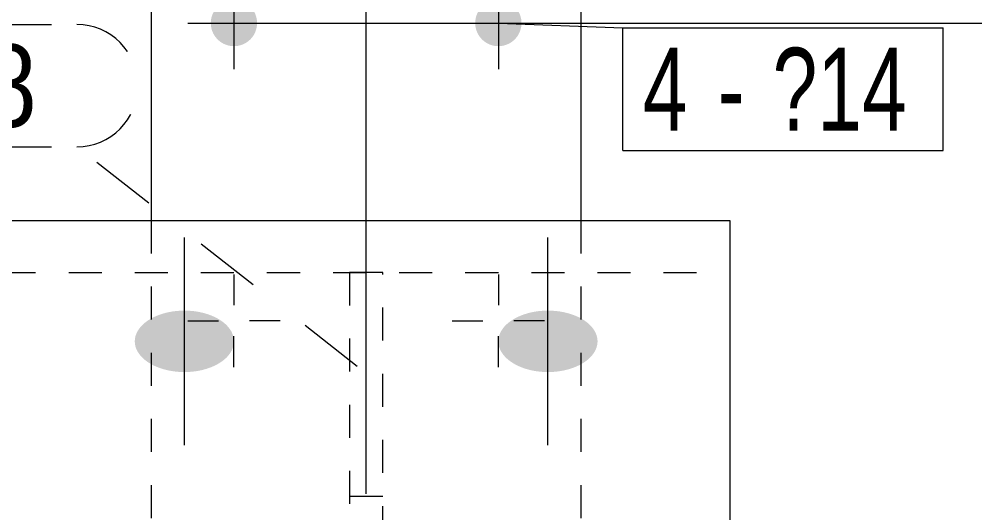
# Model space of a CAD drawing. Header units: millimetres. Extents: x 2 to 579, y 1 to 825.
# Drawn here: x 79.03 to 107.94, y 699.55 to 714.48 of the extents above; entities that cross this region are included whole.
import ezdxf

# ---------------------------------------------------------------- set-up
doc = ezdxf.new("R2010")
doc.units = ezdxf.units.MM
for name, pattern in [('XKITLINE00', [0]), ('XKITLINE01', [4, 1, -1, 1, -1]), ('XKITLINE02', [4, 2, -2])]:
    doc.linetypes.add(name, pattern=pattern)
for name, color, linetype, lineweight in [('Bolt', 3, 'Continuous', 0), ('BoltMark', 7, 'Continuous', 0), ('Dimensions', 7, 'Continuous', 0), ('Part', 2, 'Continuous', 0), ('PartMark', 7, 'Continuous', 0)]:
    doc.layers.add(name, color=color, linetype=linetype, lineweight=lineweight)
doc.styles.add('ARIAL', font='ARIAL.TTF')
doc.styles.add('ARIAL_NARROW', font='ARIALN.TTF')

# ---------------------------------------------------------------- blocks, each defined once
blk = doc.blocks.new('*A26')
at = {"layer": 'Bolt'}
for points in [[(83.989, 703.809), (83.952, 703.81), (83.915, 703.812), (83.878, 703.814), (83.842, 703.816), (83.805, 703.819), (83.769, 703.823), (83.733, 703.827), (83.697, 703.832), (83.661, 703.837), (83.625, 703.843), (83.59, 703.849), (83.555, 703.856), (83.52, 703.863), (83.485, 703.871), (83.451, 703.88), (83.417, 703.889), (83.384, 703.898), (83.351, 703.908), (83.318, 703.919), (83.286, 703.93), (83.254, 703.941), (83.223, 703.953), (83.192, 703.966), (83.162, 703.979), (83.132, 703.992), (83.102, 704.006), (83.074, 704.02), (83.046, 704.035), (83.018, 704.05), (82.991, 704.065), (82.965, 704.081), (82.939, 704.097), (82.914, 704.114), (82.89, 704.131), (82.866, 704.149), (82.843, 704.166), (82.821, 704.185), (82.799, 704.203), (82.778, 704.222), (82.758, 704.241), (82.739, 704.26), (82.72, 704.28), (82.702, 704.3), (82.686, 704.32), (82.669, 704.341), (82.654, 704.361), (82.64, 704.382), (82.626, 704.404), (82.613, 704.425), (82.601, 704.447), (82.59, 704.468), (82.58, 704.49), (82.57, 704.512), (82.562, 704.534), (82.554, 704.557), (82.547, 704.579), (82.542, 704.602), (82.537, 704.624), (82.533, 704.647), (82.529, 704.669), (82.527, 704.692), (82.526, 704.715), (82.525, 704.738), (82.526, 704.761), (82.527, 704.783), (82.529, 704.806), (82.533, 704.829), (82.537, 704.851), (82.542, 704.874), (82.547, 704.897), (82.554, 704.919), (82.562, 704.941), (82.57, 704.963), (82.58, 704.985), (82.59, 705.007), (82.601, 705.029), (82.613, 705.051), (82.626, 705.072), (82.64, 705.093), (82.654, 705.114), (82.669, 705.135), (82.686, 705.155), (82.702, 705.176), (82.72, 705.196), (82.739, 705.215), (82.758, 705.235), (82.778, 705.254), (82.799, 705.273), (82.821, 705.291), (82.843, 705.309), (82.866, 705.327), (82.89, 705.344), (82.914, 705.361), (82.939, 705.378), (82.965, 705.394), (82.991, 705.41), (83.018, 705.426), (83.046, 705.441), (83.074, 705.456), (83.102, 705.47), (83.132, 705.484), (83.162, 705.497), (83.192, 705.51), (83.223, 705.522), (83.254, 705.534), (83.286, 705.546), (83.318, 705.557), (83.351, 705.567), (83.384, 705.577), (83.417, 705.587), (83.451, 705.596), (83.485, 705.604), (83.52, 705.612), (83.555, 705.62), (83.59, 705.626), (83.625, 705.633), (83.661, 705.639), (83.697, 705.644), (83.733, 705.649), (83.769, 705.653), (83.805, 705.656), (83.842, 705.659), (83.878, 705.662), (83.915, 705.664), (83.952, 705.665), (83.989, 705.666), (84.025, 705.666), (84.062, 705.666), (84.099, 705.665), (84.136, 705.664), (84.172, 705.662), (84.209, 705.659), (84.245, 705.656), (84.282, 705.653), (84.318, 705.649), (84.354, 705.644), (84.39, 705.639), (84.425, 705.633), (84.461, 705.626), (84.496, 705.62), (84.531, 705.612), (84.565, 705.604), (84.599, 705.596), (84.633, 705.587), (84.667, 705.577), (84.7, 705.567), (84.732, 705.557), (84.765, 705.546), (84.796, 705.534), (84.828, 705.522), (84.859, 705.51), (84.889, 705.497), (84.919, 705.484), (84.948, 705.47), (84.977, 705.456), (85.005, 705.441), (85.033, 705.426), (85.06, 705.41), (85.086, 705.394), (85.112, 705.378), (85.137, 705.361), (85.161, 705.344), (85.185, 705.327), (85.208, 705.309), (85.23, 705.291), (85.252, 705.273), (85.273, 705.254), (85.293, 705.235), (85.312, 705.215), (85.33, 705.196), (85.348, 705.176), (85.365, 705.155), (85.381, 705.135), (85.397, 705.114), (85.411, 705.093), (85.425, 705.072), (85.438, 705.051), (85.45, 705.029), (85.461, 705.007), (85.471, 704.985), (85.48, 704.963), (85.489, 704.941), (85.497, 704.919), (85.503, 704.897), (85.509, 704.874), (85.514, 704.851), (85.518, 704.829), (85.521, 704.806), (85.524, 704.783), (85.525, 704.761), (85.525, 704.738), (85.525, 704.715), (85.524, 704.692), (85.521, 704.669), (85.518, 704.647), (85.514, 704.624), (85.509, 704.602), (85.503, 704.579), (85.497, 704.557), (85.489, 704.534), (85.48, 704.512), (85.471, 704.49), (85.461, 704.468), (85.45, 704.447), (85.438, 704.425), (85.425, 704.404), (85.411, 704.382), (85.397, 704.361), (85.381, 704.341), (85.365, 704.32), (85.348, 704.3), (85.33, 704.28), (85.312, 704.26), (85.293, 704.241), (85.273, 704.222), (85.252, 704.203), (85.23, 704.185), (85.208, 704.166), (85.185, 704.149), (85.161, 704.131), (85.137, 704.114), (85.112, 704.097), (85.086, 704.081), (85.06, 704.065), (85.033, 704.05), (85.005, 704.035), (84.977, 704.02), (84.948, 704.006), (84.919, 703.992), (84.889, 703.979), (84.859, 703.966), (84.828, 703.953), (84.796, 703.941), (84.765, 703.93), (84.732, 703.919), (84.7, 703.908), (84.667, 703.898), (84.633, 703.889), (84.599, 703.88), (84.565, 703.871), (84.531, 703.863), (84.496, 703.856), (84.461, 703.849), (84.425, 703.843), (84.39, 703.837), (84.354, 703.832), (84.318, 703.827), (84.282, 703.823), (84.245, 703.819), (84.209, 703.816), (84.172, 703.814), (84.136, 703.812), (84.099, 703.81), (84.062, 703.809), (84.025, 703.809)], [(94.989, 703.809), (94.952, 703.81), (94.915, 703.812), (94.878, 703.814), (94.842, 703.816), (94.805, 703.819), (94.769, 703.823), (94.733, 703.827), (94.697, 703.832), (94.661, 703.837), (94.625, 703.843), (94.59, 703.849), (94.555, 703.856), (94.52, 703.863), (94.485, 703.871), (94.451, 703.88), (94.417, 703.889), (94.384, 703.898), (94.351, 703.908), (94.318, 703.919), (94.286, 703.93), (94.254, 703.941), (94.223, 703.953), (94.192, 703.966), (94.162, 703.979), (94.132, 703.992), (94.102, 704.006), (94.074, 704.02), (94.046, 704.035), (94.018, 704.05), (93.991, 704.065), (93.965, 704.081), (93.939, 704.097), (93.914, 704.114), (93.89, 704.131), (93.866, 704.149), (93.843, 704.166), (93.821, 704.185), (93.799, 704.203), (93.778, 704.222), (93.758, 704.241), (93.739, 704.26), (93.72, 704.28), (93.702, 704.3), (93.686, 704.32), (93.669, 704.341), (93.654, 704.361), (93.64, 704.382), (93.626, 704.404), (93.613, 704.425), (93.601, 704.447), (93.59, 704.468), (93.58, 704.49), (93.57, 704.512), (93.562, 704.534), (93.554, 704.557), (93.547, 704.579), (93.542, 704.602), (93.537, 704.624), (93.533, 704.647), (93.529, 704.669), (93.527, 704.692), (93.526, 704.715), (93.525, 704.738), (93.526, 704.761), (93.527, 704.783), (93.529, 704.806), (93.533, 704.829), (93.537, 704.851), (93.542, 704.874), (93.547, 704.897), (93.554, 704.919), (93.562, 704.941), (93.57, 704.963), (93.58, 704.985), (93.59, 705.007), (93.601, 705.029), (93.613, 705.051), (93.626, 705.072), (93.64, 705.093), (93.654, 705.114), (93.669, 705.135), (93.686, 705.155), (93.702, 705.176), (93.72, 705.196), (93.739, 705.215), (93.758, 705.235), (93.778, 705.254), (93.799, 705.273), (93.821, 705.291), (93.843, 705.309), (93.866, 705.327), (93.89, 705.344), (93.914, 705.361), (93.939, 705.378), (93.965, 705.394), (93.991, 705.41), (94.018, 705.426), (94.046, 705.441), (94.074, 705.456), (94.102, 705.47), (94.132, 705.484), (94.162, 705.497), (94.192, 705.51), (94.223, 705.522), (94.254, 705.534), (94.286, 705.546), (94.318, 705.557), (94.351, 705.567), (94.384, 705.577), (94.417, 705.587), (94.451, 705.596), (94.485, 705.604), (94.52, 705.612), (94.555, 705.62), (94.59, 705.626), (94.625, 705.633), (94.661, 705.639), (94.697, 705.644), (94.733, 705.649), (94.769, 705.653), (94.805, 705.656), (94.842, 705.659), (94.878, 705.662), (94.915, 705.664), (94.952, 705.665), (94.989, 705.666), (95.025, 705.666), (95.062, 705.666), (95.099, 705.665), (95.136, 705.664), (95.172, 705.662), (95.209, 705.659), (95.245, 705.656), (95.282, 705.653), (95.318, 705.649), (95.354, 705.644), (95.39, 705.639), (95.425, 705.633), (95.461, 705.626), (95.496, 705.62), (95.531, 705.612), (95.565, 705.604), (95.599, 705.596), (95.633, 705.587), (95.667, 705.577), (95.7, 705.567), (95.732, 705.557), (95.765, 705.546), (95.796, 705.534), (95.828, 705.522), (95.859, 705.51), (95.889, 705.497), (95.919, 705.484), (95.948, 705.47), (95.977, 705.456), (96.005, 705.441), (96.033, 705.426), (96.06, 705.41), (96.086, 705.394), (96.112, 705.378), (96.137, 705.361), (96.161, 705.344), (96.185, 705.327), (96.208, 705.309), (96.23, 705.291), (96.252, 705.273), (96.273, 705.254), (96.293, 705.235), (96.312, 705.215), (96.33, 705.196), (96.348, 705.176), (96.365, 705.155), (96.381, 705.135), (96.397, 705.114), (96.411, 705.093), (96.425, 705.072), (96.438, 705.051), (96.45, 705.029), (96.461, 705.007), (96.471, 704.985), (96.48, 704.963), (96.489, 704.941), (96.497, 704.919), (96.503, 704.897), (96.509, 704.874), (96.514, 704.851), (96.518, 704.829), (96.521, 704.806), (96.524, 704.783), (96.525, 704.761), (96.525, 704.738), (96.525, 704.715), (96.524, 704.692), (96.521, 704.669), (96.518, 704.647), (96.514, 704.624), (96.509, 704.602), (96.503, 704.579), (96.497, 704.557), (96.489, 704.534), (96.48, 704.512), (96.471, 704.49), (96.461, 704.468), (96.45, 704.447), (96.438, 704.425), (96.425, 704.404), (96.411, 704.382), (96.397, 704.361), (96.381, 704.341), (96.365, 704.32), (96.348, 704.3), (96.33, 704.28), (96.312, 704.26), (96.293, 704.241), (96.273, 704.222), (96.252, 704.203), (96.23, 704.185), (96.208, 704.166), (96.185, 704.149), (96.161, 704.131), (96.137, 704.114), (96.112, 704.097), (96.086, 704.081), (96.06, 704.065), (96.033, 704.05), (96.005, 704.035), (95.977, 704.02), (95.948, 704.006), (95.919, 703.992), (95.889, 703.979), (95.859, 703.966), (95.828, 703.953), (95.796, 703.941), (95.765, 703.93), (95.732, 703.919), (95.7, 703.908), (95.667, 703.898), (95.633, 703.889), (95.599, 703.88), (95.565, 703.871), (95.531, 703.863), (95.496, 703.856), (95.461, 703.849), (95.425, 703.843), (95.39, 703.837), (95.354, 703.832), (95.318, 703.827), (95.282, 703.823), (95.245, 703.819), (95.209, 703.816), (95.172, 703.814), (95.136, 703.812), (95.099, 703.81), (95.062, 703.809), (95.025, 703.809)]]:
    blk.add_hatch(color=3, dxfattribs=at).paths.add_polyline_path(points, flags=17)
at = {"layer": 'Bolt', "color": 3, "linetype": 'XKITLINE00', "lineweight": 0}
for p, q in [((84.025, 701.597), (84.025, 707.879)), ((95.025, 701.597), (95.025, 707.879))]:
    blk.add_line(p, q, dxfattribs=at)
blk = doc.blocks.new('*A27')
at = {"layer": 'Bolt'}
blk.add_hatch(color=3, dxfattribs=at).paths.add_polyline_path([(86.224, 714.324), (86.222, 714.29), (86.218, 714.256), (86.212, 714.222), (86.204, 714.189), (86.195, 714.156), (86.184, 714.123), (86.172, 714.091), (86.158, 714.059), (86.143, 714.029), (86.126, 713.999), (86.107, 713.97), (86.088, 713.942), (86.066, 713.915), (86.044, 713.889), (86.02, 713.864), (85.995, 713.84), (85.969, 713.818), (85.942, 713.796), (85.914, 713.777), (85.885, 713.758), (85.855, 713.741), (85.825, 713.726), (85.793, 713.712), (85.761, 713.7), (85.729, 713.689), (85.695, 713.68), (85.662, 713.672), (85.628, 713.666), (85.594, 713.662), (85.56, 713.66), (85.525, 713.659), (85.491, 713.66), (85.457, 713.662), (85.423, 713.666), (85.389, 713.672), (85.355, 713.68), (85.322, 713.689), (85.29, 713.7), (85.257, 713.712), (85.226, 713.726), (85.195, 713.741), (85.165, 713.758), (85.136, 713.777), (85.108, 713.796), (85.081, 713.818), (85.055, 713.84), (85.03, 713.864), (85.007, 713.889), (84.984, 713.915), (84.963, 713.942), (84.943, 713.97), (84.925, 713.999), (84.908, 714.029), (84.893, 714.059), (84.879, 714.091), (84.866, 714.123), (84.855, 714.156), (84.846, 714.189), (84.839, 714.222), (84.833, 714.256), (84.829, 714.29), (84.826, 714.324), (84.825, 714.359), (84.826, 714.393), (84.829, 714.427), (84.833, 714.461), (84.839, 714.495), (84.846, 714.529), (84.855, 714.562), (84.866, 714.595), (84.879, 714.627), (84.893, 714.658), (84.908, 714.689), (84.925, 714.719), (84.943, 714.748), (84.963, 714.776), (84.984, 714.803), (85.007, 714.829), (85.03, 714.854), (85.055, 714.877), (85.081, 714.9), (85.108, 714.921), (85.136, 714.941), (85.165, 714.959), (85.195, 714.976), (85.226, 714.991), (85.257, 715.005), (85.29, 715.018), (85.322, 715.029), (85.355, 715.038), (85.389, 715.045), (85.423, 715.051), (85.457, 715.055), (85.491, 715.058), (85.525, 715.059), (85.56, 715.058), (85.594, 715.055), (85.628, 715.051), (85.662, 715.045), (85.695, 715.038), (85.729, 715.029), (85.761, 715.018), (85.793, 715.005), (85.825, 714.991), (85.855, 714.976), (85.885, 714.959), (85.914, 714.941), (85.942, 714.921), (85.969, 714.9), (85.995, 714.877), (86.02, 714.854), (86.044, 714.829), (86.066, 714.803), (86.088, 714.776), (86.107, 714.748), (86.126, 714.719), (86.143, 714.689), (86.158, 714.658), (86.172, 714.627), (86.184, 714.595), (86.195, 714.562), (86.204, 714.529), (86.212, 714.495), (86.218, 714.461), (86.222, 714.427), (86.224, 714.393), (86.225, 714.359)], flags=17)
at = {"layer": 'Bolt', "color": 3, "linetype": 'XKITLINE00', "lineweight": 0}
for p, q in [((85.525, 715.759), (85.525, 712.959)), ((84.125, 714.359), (86.925, 714.359)), ((85.525, 706.759), (85.525, 705.826)), ((84.125, 705.359), (85.058, 705.359)), ((86.925, 705.359), (85.993, 705.359)), ((85.525, 703.959), (85.525, 704.891))]:
    blk.add_line(p, q, dxfattribs=at)
blk = doc.blocks.new('*A28')
at = {"layer": 'Bolt'}
blk.add_hatch(color=3, dxfattribs=at).paths.add_polyline_path([(94.224, 714.324), (94.222, 714.29), (94.218, 714.256), (94.212, 714.222), (94.204, 714.189), (94.195, 714.156), (94.184, 714.123), (94.172, 714.091), (94.158, 714.059), (94.143, 714.029), (94.126, 713.999), (94.107, 713.97), (94.088, 713.942), (94.066, 713.915), (94.044, 713.889), (94.02, 713.864), (93.995, 713.84), (93.969, 713.818), (93.942, 713.796), (93.914, 713.777), (93.885, 713.758), (93.855, 713.741), (93.825, 713.726), (93.793, 713.712), (93.761, 713.7), (93.729, 713.689), (93.695, 713.68), (93.662, 713.672), (93.628, 713.666), (93.594, 713.662), (93.56, 713.66), (93.525, 713.659), (93.491, 713.66), (93.457, 713.662), (93.423, 713.666), (93.389, 713.672), (93.355, 713.68), (93.322, 713.689), (93.29, 713.7), (93.257, 713.712), (93.226, 713.726), (93.195, 713.741), (93.165, 713.758), (93.136, 713.777), (93.108, 713.796), (93.081, 713.818), (93.055, 713.84), (93.03, 713.864), (93.007, 713.889), (92.984, 713.915), (92.963, 713.942), (92.943, 713.97), (92.925, 713.999), (92.908, 714.029), (92.893, 714.059), (92.879, 714.091), (92.866, 714.123), (92.855, 714.156), (92.846, 714.189), (92.839, 714.222), (92.833, 714.256), (92.829, 714.29), (92.826, 714.324), (92.825, 714.359), (92.826, 714.393), (92.829, 714.427), (92.833, 714.461), (92.839, 714.495), (92.846, 714.529), (92.855, 714.562), (92.866, 714.595), (92.879, 714.627), (92.893, 714.658), (92.908, 714.689), (92.925, 714.719), (92.943, 714.748), (92.963, 714.776), (92.984, 714.803), (93.007, 714.829), (93.03, 714.854), (93.055, 714.877), (93.081, 714.9), (93.108, 714.921), (93.136, 714.941), (93.165, 714.959), (93.195, 714.976), (93.226, 714.991), (93.257, 715.005), (93.29, 715.018), (93.322, 715.029), (93.355, 715.038), (93.389, 715.045), (93.423, 715.051), (93.457, 715.055), (93.491, 715.058), (93.525, 715.059), (93.56, 715.058), (93.594, 715.055), (93.628, 715.051), (93.662, 715.045), (93.695, 715.038), (93.729, 715.029), (93.761, 715.018), (93.793, 715.005), (93.825, 714.991), (93.855, 714.976), (93.885, 714.959), (93.914, 714.941), (93.942, 714.921), (93.969, 714.9), (93.995, 714.877), (94.02, 714.854), (94.044, 714.829), (94.066, 714.803), (94.088, 714.776), (94.107, 714.748), (94.126, 714.719), (94.143, 714.689), (94.158, 714.658), (94.172, 714.627), (94.184, 714.595), (94.195, 714.562), (94.204, 714.529), (94.212, 714.495), (94.218, 714.461), (94.222, 714.427), (94.224, 714.393), (94.225, 714.359)], flags=17)
at = {"layer": 'Bolt', "color": 3, "linetype": 'XKITLINE00', "lineweight": 0}
for p, q in [((93.525, 715.759), (93.525, 712.959)), ((92.125, 714.359), (94.925, 714.359)), ((93.525, 706.759), (93.525, 705.826)), ((92.125, 705.359), (93.058, 705.359)), ((94.925, 705.359), (93.993, 705.359)), ((93.525, 703.959), (93.525, 704.891))]:
    blk.add_line(p, q, dxfattribs=at)
blk = doc.blocks.new('*A33')
at = {"layer": 'Part', "color": 2, "linetype": 'XKITLINE00', "lineweight": 0}
for p, q in [((78.525, 708.394), (100.525, 708.394)), ((100.525, 708.394), (100.525, 624.482))]:
    blk.add_line(p, q, dxfattribs=at)
at = {"layer": 'Part', "color": 7, "linetype": 'XKITLINE01', "lineweight": 0}
blk.add_line((78.525, 706.823), (100.525, 706.823), dxfattribs=at)
blk = doc.blocks.new('*A36')
at = {"layer": 'Part', "color": 2, "linetype": 'XKITLINE00', "lineweight": 0}
for p, q in [((83.025, 717.759), (83.025, 708.394)), ((83.025, 717.759), (96.025, 717.759)), ((96.025, 717.759), (96.025, 708.394))]:
    blk.add_line(p, q, dxfattribs=at)
at = {"layer": 'Part', "color": 7, "linetype": 'XKITLINE01', "lineweight": 0}
for p, q in [((96.025, 717.759), (83.025, 717.759)), ((83.025, 708.394), (83.025, 692.759)), ((96.025, 708.394), (96.025, 692.759)), ((96.025, 692.759), (83.025, 692.759)), ((83.025, 692.759), (96.025, 692.759))]:
    blk.add_line(p, q, dxfattribs=at)
blk = doc.blocks.new('*A37')
at = {"layer": 'Part', "color": 7, "linetype": 'XKITLINE01', "lineweight": 0}
for p, q in [((89.025, 706.823), (89.025, 692.759)), ((90.025, 706.823), (89.025, 706.823)), ((90.025, 692.759), (90.025, 706.823)), ((89.025, 700.059), (90.025, 700.059)), ((89.025, 697.631), (90.025, 697.631)), ((89.025, 692.759), (90.025, 692.759)), ((90.025, 692.759), (89.025, 692.759))]:
    blk.add_line(p, q, dxfattribs=at)
blk = doc.blocks.new('*A118')
at = {"layer": 'Dimensions', "color": 7, "linetype": 'XKITLINE00', "lineweight": 0}
blk.add_line((86.525, 714.359), (151.925, 714.359), dxfattribs=at)
blk = doc.blocks.new('*A127')
at = {"layer": 'Dimensions', "color": 7, "linetype": 'XKITLINE00', "lineweight": 0}
for p, q in [((85.525, 715.359), (85.525, 736.586)), ((89.525, 700.131), (89.525, 736.586)), ((86.374, 734.585), (84.677, 732.888)), ((90.374, 734.585), (88.677, 732.888)), ((85.525, 733.736), (89.525, 733.736))]:
    blk.add_line(p, q, dxfattribs=at)
at = {"layer": 'Dimensions', "color": 3}
for p in [(85.525, 733.736), (89.525, 733.736)]:
    blk.add_point(p, dxfattribs=at)
at = {"layer": 'Dimensions', "color": 3, "style": 'ARIAL', "width": 0.85}
blk.add_text('40', height=3, dxfattribs=at).set_placement((85.3, 735.086))
blk = doc.blocks.new('*A128')
at = {"layer": 'Dimensions', "color": 7, "linetype": 'XKITLINE00', "lineweight": 0}
for p, q in [((89.525, 700.131), (89.525, 736.136)), ((93.525, 715.359), (93.525, 736.136)), ((90.374, 734.585), (88.677, 732.888)), ((94.374, 734.585), (92.677, 732.888)), ((89.525, 733.736), (93.525, 733.736))]:
    blk.add_line(p, q, dxfattribs=at)
at = {"layer": 'Dimensions', "color": 3}
for p in [(89.525, 733.736), (93.525, 733.736)]:
    blk.add_point(p, dxfattribs=at)
at = {"layer": 'Dimensions', "color": 3, "style": 'ARIAL', "width": 0.85}
blk.add_text('40', height=3, dxfattribs=at).set_placement((89.3, 729.386))
blk = doc.blocks.new('*A129')
at = {"layer": 'BoltMark', "color": 7, "linetype": 'XKITLINE00', "lineweight": 0}
for p, q in [((93.525, 714.359), (97.293, 714.209)), ((97.293, 714.209), (106.982, 714.209)), ((97.293, 710.509), (97.293, 714.209)), ((106.982, 710.509), (106.982, 714.209)), ((97.293, 710.509), (106.982, 710.509))]:
    blk.add_line(p, q, dxfattribs=at)
at = {"layer": 'BoltMark', "color": 3, "style": 'ARIAL_NARROW', "width": 0.85}
for s, p in [('4', (97.893, 711.109)), ('?14', (101.822, 711.109)), ('-', (100.163, 711.109))]:
    blk.add_text(s, height=2.5, dxfattribs=at).set_placement(p)
blk = doc.blocks.new('*A140')
at = {"layer": 'PartMark', "color": 7, "linetype": 'XKITLINE02', "lineweight": 0}
for p, q in [((74.007, 714.316), (80.77, 714.316)), ((74.007, 710.616), (80.77, 710.616)), ((89.255, 703.981), (80.77, 710.616))]:
    blk.add_line(p, q, dxfattribs=at)
for centre, start, end in [((74.007, 712.466), 90, 270), ((80.77, 712.466), 270, 90)]:
    blk.add_arc(centre, 1.85, start, end, dxfattribs=at)
at = {"layer": 'PartMark', "color": 3, "style": 'ARIAL', "width": 0.85}
blk.add_text('388', height=2.5, dxfattribs=at).set_placement((74.607, 711.216))

msp = doc.modelspace()

# ---------------------------------------------------------------- block references
at = {"lineweight": 0}
for name in ['*A127', '*A128', '*A118', '*A36', '*A27', '*A28', '*A140', '*A129', '*A33', '*A26', '*A37']:
    msp.add_blockref(name, (0, 0), dxfattribs=at)

doc.saveas('drawing.dxf')
